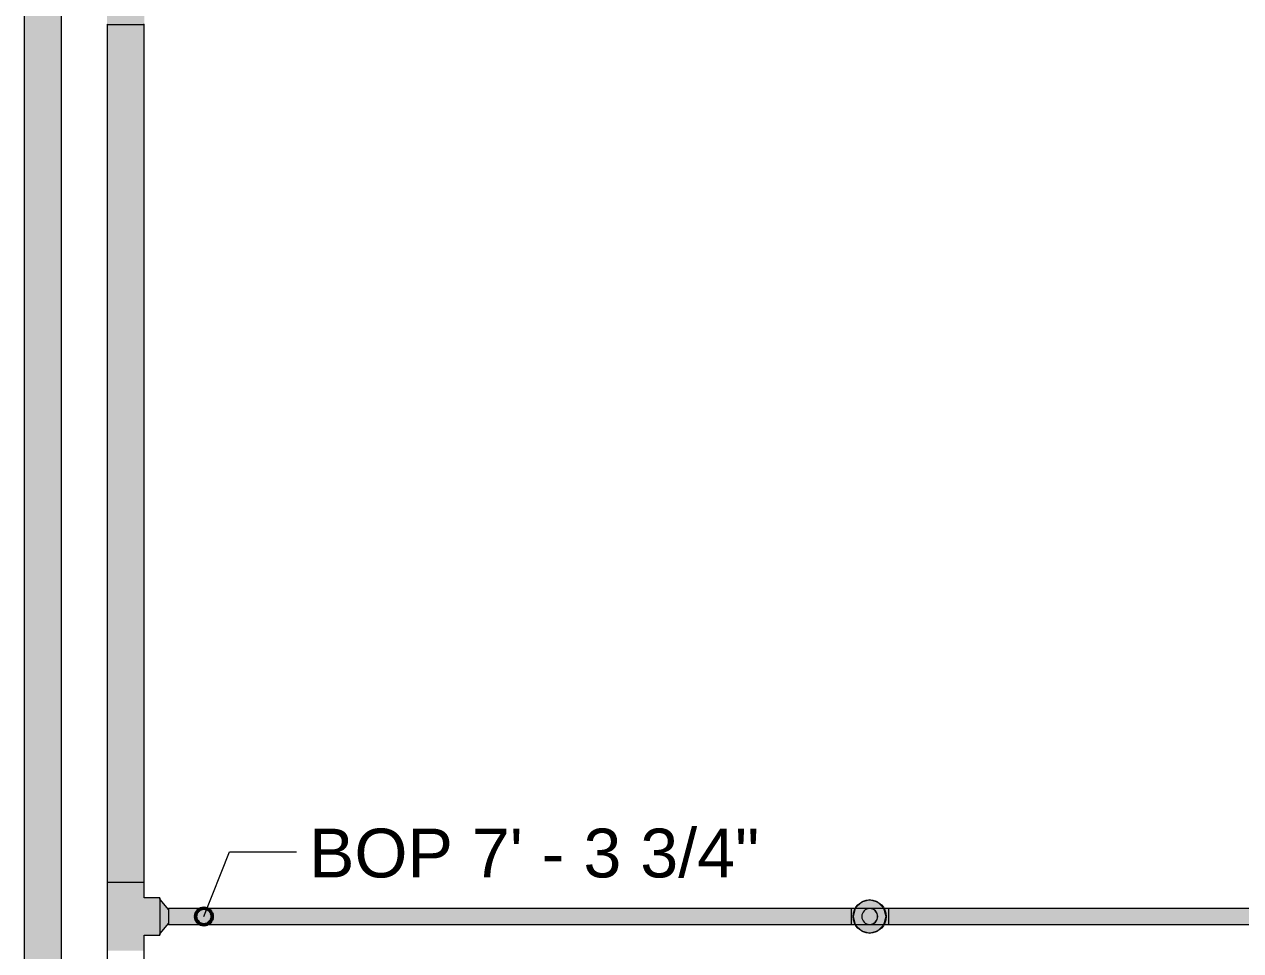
# Model space of a CAD drawing. Header units: inches. Extents: x -3385 to 41, y 7 to 1342.
# Drawn here: x -294.2 to -147.1, y 391.6 to 503.6 of the extents above; entities that cross this region are included whole.
import ezdxf

# ---------------------------------------------------------------- set-up
doc = ezdxf.new("R2010")
doc.units = ezdxf.units.IN
doc.header["$MEASUREMENT"] = 0
for name, color, linetype, lineweight in [('A-ANNO-NOTE', 131, 'Continuous', 9), ('G-ANNO-DIMS', 111, 'Continuous', 9), ('P-PIPE', 3, 'Continuous', 9)]:
    doc.layers.add(name, color=color, linetype=linetype, lineweight=lineweight)
doc.styles.add('Arial', font='arial.ttf', dxfattribs={"height": 5.901198})

msp = doc.modelspace()

# ---------------------------------------------------------------- hatches: boundary and pattern name
at = {"layer": 'A-ANNO-NOTE'}
h = msp.add_hatch(color=256, dxfattribs=at)
edge = h.paths.add_edge_path(flags=0)
edge.add_arc((-192, 395.743), 2, 0, 360)
msp.add_hatch(color=256, dxfattribs=at).paths.add_polyline_path([(-192, 393.743), (-191, 394.011), (-190.268, 394.743), (-190, 395.743), (-190.268, 396.743), (-191, 397.475), (-192, 397.743), (-193, 397.475), (-193.732, 396.743), (-194, 395.743), (-193.732, 394.743), (-193, 394.011)], flags=0)
at = {"layer": 'P-PIPE'}
for points in [[(-291.941, 256.595), (-291.941, 557.743), (-294.191, 557.747), (-294.191, 256.6), (-293.066, 256.596), (-292.523, 256.596)], [(-291.941, 256.595), (-289.691, 256.604), (-289.694, 557.748), (-290.816, 557.744), (-291.941, 557.743), (-291.941, 260.323)], [(-281.955, 503.604), (-279.696, 503.609), (-279.696, 505.493), (-280.031, 505.821), (-281.952, 507.741), (-279.696, 509.993), (-279.696, 511.877), (-280.829, 511.872), (-284.196, 511.875), (-284.195, 503.609), (-283.543, 503.605), (-282.537, 503.604)], [(-281.946, 399.872), (-281.946, 503.604), (-284.196, 503.606), (-284.196, 399.877), (-283.071, 399.872), (-282.528, 399.872)], [(-281.946, 399.872), (-279.696, 399.878), (-279.696, 503.609), (-280.829, 503.605), (-281.946, 503.604), (-281.946, 411.523)], [(-281.955, 391.604), (-279.696, 391.609), (-279.696, 393.493), (-280.031, 393.821), (-281.955, 395.738), (-279.696, 397.993), (-279.696, 399.877), (-280.829, 399.872), (-284.196, 399.875), (-284.195, 391.609), (-283.543, 391.605), (-282.537, 391.604)], [(-279.614, 393.493), (-277.812, 393.493), (-277.819, 394.148), (-277.816, 397.778), (-277.812, 397.993), (-279.696, 397.993), (-280.829, 396.863), (-281.955, 395.738), (-279.696, 393.493)], [(-277.812, 393.493), (-277.813, 394.336), (-277.813, 397.025), (-277.817, 393.792)], [(-277.807, 393.68), (-276.778, 394.93), (-276.784, 396.566), (-277.807, 397.805), (-277.814, 396.611), (-277.809, 393.79)], [(-276.779, 395.743), (-194.22, 395.743), (-194.218, 396.693), (-276.775, 396.693), (-276.779, 396.218), (-276.779, 395.989)], [(-269.973, 394.793), (-194.216, 394.793), (-194.219, 395.268), (-194.22, 395.743), (-276.779, 395.743), (-276.775, 394.793)], [(-192, 394.793), (-191.754, 394.825), (-191.525, 394.92), (-191.328, 395.071), (-191.177, 395.268), (-191.082, 395.497), (-191.05, 395.743), (-191.082, 395.989), (-191.177, 396.218), (-191.336, 396.42), (-191.525, 396.566), (-191.754, 396.66), (-192, 396.693), (-192.246, 396.66), (-192.475, 396.566), (-192.672, 396.415), (-192.823, 396.218), (-192.918, 395.989), (-192.95, 395.743), (-192.918, 395.497), (-192.823, 395.268), (-192.672, 395.071), (-192.475, 394.92), (-192.246, 394.825)], [(-191.978, 394.792), (-191.73, 394.825), (-191.475, 394.941), (-191.287, 395.095), (-191.155, 395.268), (-191.06, 395.497), (-191.028, 395.749), (-191.061, 395.992), (-191.177, 396.247), (-191.336, 396.438), (-191.553, 396.587), (-191.767, 396.666), (-191.727, 396.658), (-191.478, 396.546), (-191.275, 396.374), (-191.155, 396.218), (-191.06, 395.983), (-191.035, 395.688), (-191.063, 395.492), (-191.189, 395.224), (-191.336, 395.048), (-191.525, 394.911), (-191.754, 394.825), (-191.984, 394.793)], [(-191.754, 394.825), (-191.732, 394.825), (-191.478, 394.94), (-191.306, 395.072), (-191.155, 395.269), (-191.058, 395.515), (-191.028, 395.743), (-191.05, 395.743), (-191.082, 395.497), (-191.177, 395.268), (-191.336, 395.065), (-191.527, 394.919), (-191.732, 394.834)], [(-191.05, 395.743), (-191.028, 395.743), (-191.061, 395.989), (-191.156, 396.218), (-191.336, 396.437), (-191.505, 396.566), (-191.525, 396.566), (-191.306, 396.385), (-191.177, 396.218), (-191.082, 395.989), (-191.06, 395.817)], [(-51.538, 395.743), (-50.185, 395.743), (-50.183, 396.693), (-189.728, 396.693), (-189.731, 396.218), (-189.732, 395.743), (-60.275, 395.743)], [(-77.75, 394.793), (-50.181, 394.793), (-50.184, 395.268), (-50.185, 395.743), (-189.732, 395.743), (-189.728, 394.793), (-147.649, 394.793)]]:
    msp.add_hatch(color=256, dxfattribs=at).paths.add_polyline_path(points, flags=0)
h = msp.add_hatch(color=256, dxfattribs=at)
h.paths.add_polyline_path([(-194.22, 395.743), (-192.949, 395.747), (-192.897, 396.039), (-192.802, 396.245), (-192.64, 396.439), (-192.454, 396.574), (-192.198, 396.667), (-192.044, 396.687), (-192.072, 396.694), (-194.216, 396.694), (-194.219, 396.218), (-194.22, 395.989)], flags=0)
h.paths.add_polyline_path([(-191.024, 395.743), (-189.732, 395.743), (-189.728, 396.694), (-191.964, 396.693), (-191.73, 396.66), (-191.573, 396.602), (-191.441, 396.53), (-191.284, 396.397), (-191.151, 396.218), (-191.056, 395.983), (-191.026, 395.756)], flags=0)
h = msp.add_hatch(color=256, dxfattribs=at)
h.paths.add_polyline_path([(-189.732, 395.497), (-189.732, 395.497), (-191.024, 395.743)], flags=0)
h.paths.add_polyline_path([(-189.728, 394.792), (-189.731, 395.268), (-189.732, 395.743), (-191.025, 395.73), (-191.061, 395.483), (-191.177, 395.232), (-191.328, 395.051), (-191.503, 394.919), (-191.611, 394.863), (-191.79, 394.81), (-191.859, 394.792), (-191.336, 394.792)], flags=0)
h.paths.add_polyline_path([(-194.216, 394.792), (-192.044, 394.799), (-192.246, 394.825), (-192.475, 394.92), (-192.687, 395.091), (-192.823, 395.268), (-192.918, 395.497), (-192.95, 395.743), (-194.22, 395.743), (-194.217, 394.824)], flags=0)
h = msp.add_hatch(color=256, dxfattribs=at)
h.paths.add_polyline_path([(-191.06, 395.989), (-191.058, 395.997), (-191.061, 395.992)], flags=0)
h.paths.add_polyline_path([(-191.732, 396.661), (-191.79, 396.676), (-191.735, 396.662)], flags=0)
h.paths.add_polyline_path([(-191.503, 396.566), (-191.611, 396.622), (-191.611, 396.611), (-191.506, 396.567)], flags=0)
h = msp.add_hatch(color=256, dxfattribs=at)
h.paths.add_polyline_path([(-191.732, 394.824), (-191.611, 394.863), (-191.611, 394.874), (-191.73, 394.825)], flags=0)
h.paths.add_polyline_path([(-191.306, 395.07), (-191.274, 395.102), (-191.304, 395.073)], flags=0)
h.paths.add_polyline_path([(-191.503, 394.919), (-191.441, 394.955), (-191.5, 394.921)], flags=0)

# ---------------------------------------------------------------- linework, layer by layer
at = {"layer": 'A-ANNO-NOTE'}
for p, q in [((-193, 397.475), (-193.732, 396.743)), ((-192, 397.743), (-193, 397.475)), ((-191, 397.475), (-192, 397.743)), ((-190.268, 396.743), (-191, 397.475)), ((-193.732, 396.743), (-194, 395.743)), ((-194, 395.743), (-193.732, 394.743)), ((-190, 395.743), (-190.268, 396.743)), ((-190.268, 394.743), (-190, 395.743)), ((-193.732, 394.743), (-193, 394.011)), ((-191, 394.011), (-190.268, 394.743)), ((-193, 394.011), (-192, 393.743)), ((-192, 393.743), (-191, 394.011))]:
    msp.add_line(p, q, dxfattribs=at)
msp.add_circle((-192, 395.743), 2, dxfattribs=at)
at = {"layer": 'G-ANNO-DIMS'}
for p, q in [((-272.479, 395.743), (-269.395, 403.559)), ((-269.395, 403.559), (-261.28, 403.559))]:
    msp.add_line(p, q, dxfattribs=at)
at = {"layer": 'G-ANNO-DIMS', "lineweight": 50}
msp.add_circle((-272.479, 395.743), 1, dxfattribs=at)
at = {"layer": 'P-PIPE'}
for p, q in [((-294.191, 557.748), (-294.191, 256.6)), ((-289.691, 256.6), (-289.691, 557.748)), ((-284.196, 503.609), (-284.196, 399.877)), ((-279.696, 399.877), (-279.696, 503.609)), ((-284.196, 399.877), (-284.196, 391.609)), ((-279.696, 397.993), (-279.696, 399.877)), ((-277.812, 397.993), (-279.696, 397.993)), ((-277.807, 397.805), (-276.775, 396.555)), ((-194.216, 396.693), (-276.775, 396.693)), ((-189.728, 396.694), (-194.216, 396.694)), ((-191.978, 396.693), (-192, 396.693)), ((-191.972, 396.694), (-191.978, 396.694)), ((-50.181, 396.693), (-189.728, 396.693)), ((-276.775, 394.93), (-277.807, 393.68)), ((-276.775, 394.793), (-194.216, 394.793)), ((-194.216, 394.792), (-189.728, 394.792)), ((-192, 394.793), (-191.978, 394.793)), ((-191.978, 394.792), (-191.972, 394.792)), ((-189.728, 394.793), (-50.181, 394.793)), ((-279.696, 391.609), (-279.696, 393.493)), ((-279.696, 393.493), (-277.812, 393.493)), ((-284.196, 391.609), (-284.196, 287.877)), ((-279.696, 287.877), (-279.696, 391.609))]:
    msp.add_line(p, q, dxfattribs=at)
for centre, major_axis, ratio, start_param, end_param in [((-281.946, 503.609), (2.25, 0), 0.0022189, 3.1415927, 3.3992254), ((-281.946, 503.609), (2.25, 0), 0.0022189, 3.1415927, 3.2704209), ((-281.946, 503.609), (2.25, 0), 0.0022189, 3.403392, 3.5322203), ((-281.946, 503.609), (2.25, 0), 0.0022189, 3.5321965, 3.6610248), ((-281.946, 503.609), (2.25, 0), 0.0022189, 3.6651914, 3.7940197), ((-281.946, 503.609), (2.25, 0), 0.0022189, 3.7939959, 3.9228242), ((-281.946, 503.609), (2.25, 0), 0.0022189, 3.9265527, 4.1846236), ((-281.946, 503.609), (2.25, 0), 0.0022189, 3.9269908, 4.1842344), ((-281.946, 503.609), (2.25, 0), 0.0022189, 4.1885425, 4.446423), ((-281.946, 503.609), (2.25, 0), 0.0022189, 4.1887902, 4.4462233), ((-281.946, 503.609), (-2.25, 0), 0.0022189, 1.3089013, 1.5666297), ((-281.946, 503.609), (2.25, 0), 0.0022189, 4.4505896, 4.7081744), ((-281.946, 503.609), (2.25, 0), 0.0022189, 4.7124347, 4.9700217), ((-281.946, 503.609), (2.25, 0), 0.0022189, 4.712389, 4.9701151), ((-281.946, 503.609), (2.25, 0), 0.0022189, 4.9741884, 5.2320662), ((-281.946, 503.609), (2.25, 0), 0.0022189, 4.9743854, 5.2318211), ((-281.946, 503.609), (2.25, 0), 0.0022189, 5.2359878, 5.4940551), ((-281.946, 503.609), (2.25, 0), 0.0022189, 5.2363734, 5.4936205), ((-281.946, 503.609), (2.25, 0), 0.0022189, 5.4977871, 5.6240113), ((-281.946, 503.609), (2.25, 0), 0.0022189, 5.6265916, 5.7554199), ((-281.946, 503.609), (2.25, 0), 0.0022189, 5.7595865, 5.8884148), ((-281.946, 503.609), (2.25, 0), 0.0022189, 5.888391, 6.0172193), ((-281.946, 503.609), (2.25, 0), 0.0022189, 6.0213859, 6.1502142), ((-281.946, 503.609), (-2.25, 0), 0.0022189, 3.0085977, 3.137426), ((-281.946, 399.877), (2.25, 0), 0.0022189, 3.1415927, 3.3992254), ((-281.946, 399.877), (2.25, 0), 0.0022189, 3.1415927, 3.2704209), ((-281.946, 399.877), (2.25, 0), 0.0022189, 3.403392, 3.5322203), ((-281.946, 399.877), (2.25, 0), 0.0022189, 3.5321965, 3.6610248), ((-281.946, 399.877), (2.25, 0), 0.0022189, 3.6651914, 3.7940197), ((-281.946, 399.877), (2.25, 0), 0.0022189, 3.7939959, 3.9228242), ((-281.946, 399.877), (2.25, 0), 0.0022189, 3.9265527, 4.1846236), ((-281.946, 399.877), (2.25, 0), 0.0022189, 3.9269908, 4.1842344), ((-281.946, 399.877), (2.25, 0), 0.0022189, 4.1885425, 4.446423), ((-281.946, 399.877), (2.25, 0), 0.0022189, 4.1887902, 4.4462233), ((-281.946, 399.877), (2.25, 0), 0.0022189, 4.4504939, 4.7082223), ((-281.946, 399.877), (-2.25, 0), 0.0022189, 1.3089969, 1.5665817), ((-281.946, 399.877), (-2.25, 0), 0.0022189, 1.570842, 1.8284291), ((-281.946, 399.877), (2.25, 0), 0.0022189, 4.712389, 4.9701151), ((-281.946, 399.877), (2.25, 0), 0.0022189, 4.9741884, 5.2320662), ((-281.946, 399.877), (2.25, 0), 0.0022189, 4.9743854, 5.2318211), ((-281.946, 399.877), (2.25, 0), 0.0022189, 5.2359878, 5.4940551), ((-281.946, 399.877), (2.25, 0), 0.0022189, 5.2363734, 5.4936205), ((-281.946, 399.877), (2.25, 0), 0.0022189, 5.4977871, 5.6240112), ((-281.946, 399.877), (2.25, 0), 0.0022189, 5.6265916, 5.7554199), ((-281.946, 399.877), (2.25, 0), 0.0022189, 5.7595865, 5.8884148), ((-281.946, 399.877), (2.25, 0), 0.0022189, 5.888391, 6.0172193), ((-281.946, 399.877), (2.25, 0), 0.0022189, 6.0213859, 6.1502142), ((-281.946, 399.877), (2.25, 0), 0.0022189, 6.1501904, 6.2790187), ((-277.812, 395.743), (0, 2.25), 0.0041666, 0.0022189, 3.1415927), ((-277.812, 395.743), (0, 2.25), 0.0041666, 5.8922872, 6.2831853), ((-276.775, 395.743), (0, 0.95), 0.0041666, 0, 1.5707963), ((-276.775, 395.743), (0, 0.95), 0.0041666, 1.5707963, 3.1415927), ((-194.216, 395.743), (0, 0.951), 0.0041666, 0, 1.5707963), ((-194.216, 395.743), (0, 0.95), 0.0041666, 1.0471976, 1.3087641), ((-194.216, 395.743), (0, 0.95), 0.0041666, 1.3089969, 1.5707963), ((-194.216, 395.743), (0, 0.951), 0.0041666, 1.5707963, 3.1415927), ((-194.216, 395.743), (0, 0.95), 0.0041666, 1.5707963, 1.8325957), ((-194.216, 395.743), (0, 0.95), 0.0041666, 0.5235988, 0.7844327), ((-194.216, 395.743), (0, 0.95), 0.0041666, 0.7853982, 1.0466737), ((-192, 395.743), (0, 0.95), 0.9999961, 0, 1.5707963), ((-192, 395.743), (0, 0.95), 0.9999961, 1.5707963, 3.1415927), ((-192, 395.743), (0, 0.95), 0.9999961, 4.712389, 6.2831853), ((-192, 395.743), (0, 0.95), 0.9999961, 3.1415927, 4.712389), ((-191.978, 395.743), (0, 0.951), 0.9999961, 4.712389, 6.2831853), ((-191.978, 395.743), (0, 0.951), 0.9999961, 3.1415927, 4.712389), ((-189.728, 395.743), (0, 0.95), 0.0041666, 1.0471976, 1.3087641), ((-189.728, 395.743), (0, 0.951), 0.0041666, 1.047647, 1.3089969), ((-189.728, 395.743), (0, 0.95), 0.0041666, 1.3089969, 1.5707963), ((-189.728, 395.743), (0, 0.951), 0.0041666, 1.3092138, 1.5707963), ((-189.728, 395.743), (0, 0.95), 0.0041666, 1.5707963, 1.8325957), ((-189.728, 395.743), (0, 0.951), 0.0041666, 1.5707963, 1.8323789), ((-189.728, 395.743), (0, 0.95), 0.0041666, 0.5235988, 0.7844327), ((-189.728, 395.743), (0, 0.951), 0.0041666, 0.5247803, 0.7853982), ((-189.728, 395.743), (0, 0.95), 0.0041666, 0.7853982, 1.0466737), ((-189.728, 395.743), (0, 0.951), 0.0041666, 0.7861384, 1.0471976), ((-189.728, 395.743), (0, 0.951), 0.0041666, 0.2638957, 0.5235988), ((-189.728, 395.743), (0, 0.951), 0.0041666, 0, 0.2617994), ((-194.216, 395.743), (0, 0.95), 0.0041666, 1.8328286, 2.0943951), ((-194.216, 395.743), (0, 0.95), 0.0041666, 2.094919, 2.3561945), ((-194.216, 395.743), (0, 0.95), 0.0041666, 2.35716, 2.6179939), ((-189.728, 395.743), (0, 0.95), 0.0041666, 1.8328286, 2.0943951), ((-189.728, 395.743), (0, 0.951), 0.0041666, 1.8325957, 2.0939456), ((-189.728, 395.743), (0, 0.95), 0.0041666, 2.094919, 2.3561945), ((-189.728, 395.743), (0, 0.951), 0.0041666, 2.0943951, 2.3554543), ((-189.728, 395.743), (0, 0.95), 0.0041666, 2.35716, 2.6179939), ((-189.728, 395.743), (0, 0.951), 0.0041666, 2.3561945, 2.6168124), ((-189.728, 395.743), (0, 0.951), 0.0041666, 2.6179939, 2.8776969), ((-189.728, 395.743), (0, 0.951), 0.0041666, 2.8797933, 3.1415927), ((-277.812, 395.743), (0, 2.25), 0.0041666, 3.1438116, 3.5324946)]:
    msp.add_ellipse(centre, major_axis=major_axis, ratio=ratio, start_param=start_param, end_param=end_param, dxfattribs=at)

# ---------------------------------------------------------------- next in the draw order: texts
at = {"layer": 'G-ANNO-DIMS', "insert": (-259.78, 406.363), "char_height": 5.9012, "width": 64.872, "attachment_point": 1, "line_spacing_factor": 0.938532, "style": 'Arial', "bg_fill": 3, "box_fill_scale": 1.25, "bg_fill_color": 0, "bg_fill_transparency": 0}
msp.add_mtext('BOP 7\' - 3 3/4"', dxfattribs=at)

doc.saveas('drawing.dxf')
